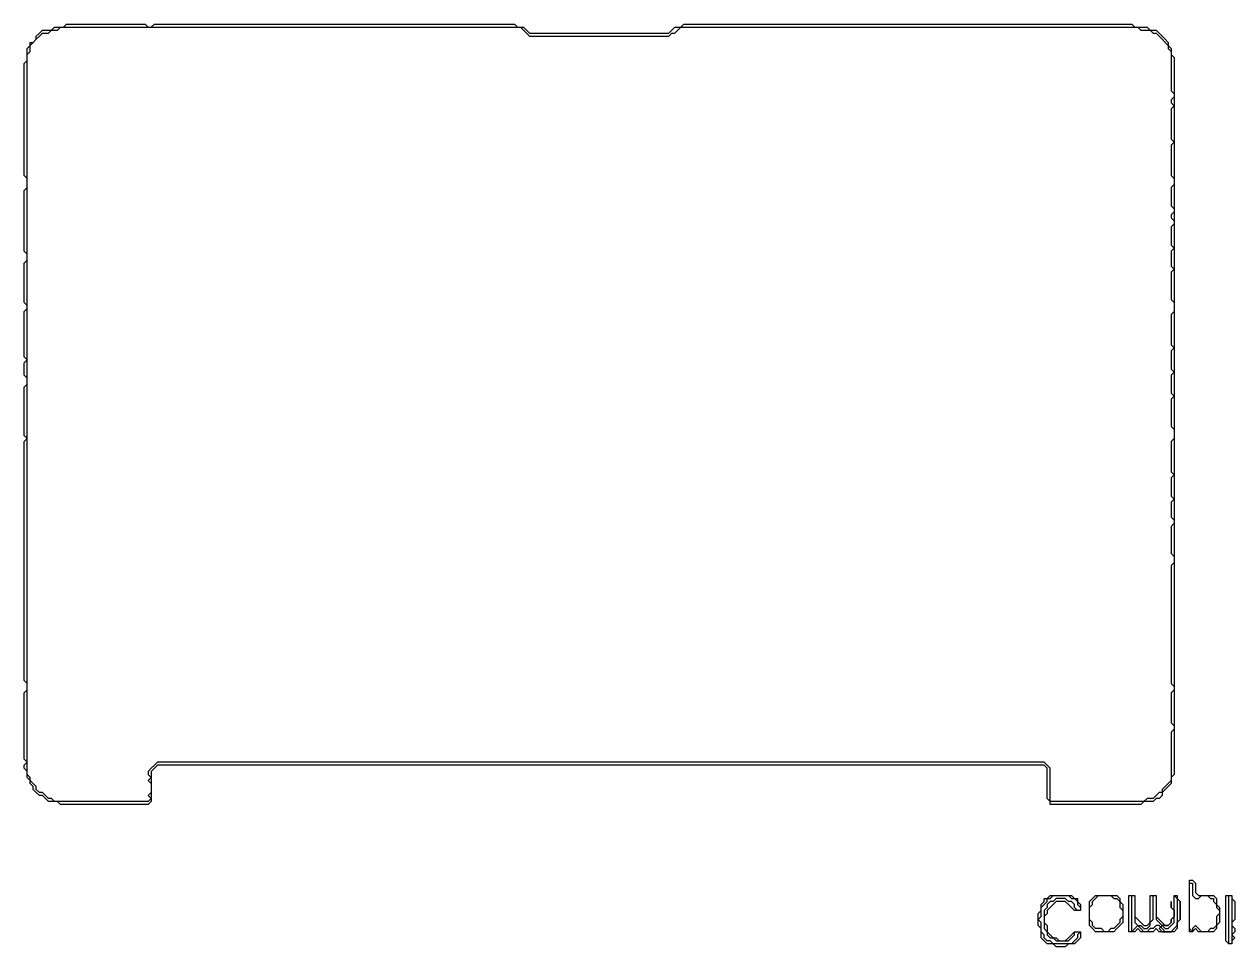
# Model space of a CAD drawing. Header units: metres. Extents: x 111 to 914, y 33 to 638.
# Drawn here: x 111 to 511, y 33 to 338 of the extents above; entities that cross this region are included whole.
import ezdxf

# ---------------------------------------------------------------- set-up
doc = ezdxf.new("R2010")
doc.units = ezdxf.units.M

msp = doc.modelspace()

# ---------------------------------------------------------------- linework, layer by layer
for points in [[(121, 81, 0), (120, 82, 0), (119, 82, 0), (118, 83, 0), (117, 84, 0), (116, 84, 0), (115, 85, 0), (115, 86, 0), (114, 87, 0), (113, 88, 0), (113, 89, 0), (112, 90, 0), (112, 91, 0), (112, 92, 0), (112, 93, 0), (112, 94, 0), (112, 95, 0), (112, 96, 0), (112, 97, 0), (112, 98, 0), (112, 99, 0), (112, 100, 0), (112, 101, 0), (112, 102, 0), (112, 103, 0), (112, 104, 0), (112, 105, 0), (112, 106, 0), (112, 107, 0), (112, 108, 0), (112, 109, 0), (112, 110, 0), (112, 111, 0), (112, 112, 0), (112, 113, 0), (112, 114, 0), (112, 115, 0), (112, 116, 0), (112, 117, 0), (112, 118, 0), (112, 119, 0), (112, 120, 0), (112, 121, 0), (112, 122, 0), (112, 123, 0), (112, 124, 0), (112, 125, 0), (112, 126, 0), (112, 127, 0), (112, 128, 0), (112, 129, 0), (112, 130, 0), (112, 131, 0), (112, 132, 0), (112, 133, 0), (112, 134, 0), (112, 135, 0), (112, 136, 0), (112, 137, 0), (112, 138, 0), (112, 139, 0), (112, 140, 0), (112, 141, 0), (112, 142, 0), (112, 143, 0), (112, 144, 0), (112, 145, 0), (112, 146, 0), (112, 147, 0), (112, 148, 0), (112, 149, 0), (112, 150, 0), (112, 151, 0), (112, 152, 0), (112, 153, 0), (112, 154, 0), (112, 155, 0), (112, 156, 0), (112, 157, 0), (112, 158, 0), (112, 159, 0), (112, 160, 0), (112, 161, 0), (112, 162, 0), (112, 163, 0), (112, 164, 0), (112, 165, 0), (112, 166, 0), (112, 167, 0), (112, 168, 0), (112, 169, 0), (112, 170, 0), (112, 171, 0), (112, 172, 0), (112, 173, 0), (112, 174, 0), (112, 175, 0), (112, 176, 0), (112, 177, 0), (112, 178, 0), (112, 179, 0), (112, 180, 0), (112, 181, 0), (112, 182, 0), (112, 183, 0), (112, 184, 0), (112, 185, 0), (112, 186, 0), (112, 187, 0), (112, 188, 0), (112, 189, 0), (112, 190, 0), (112, 191, 0), (112, 192, 0), (112, 193, 0), (112, 194, 0), (112, 195, 0), (112, 196, 0), (112, 197, 0), (112, 198, 0), (112, 199, 0), (112, 200, 0), (112, 201, 0), (112, 202, 0), (112, 203, 0), (112, 204, 0), (112, 205, 0), (112, 206, 0), (112, 207, 0), (112, 208, 0), (112, 209, 0), (112, 210, 0), (112, 211, 0), (112, 212, 0), (112, 213, 0), (112, 214, 0), (112, 215, 0), (112, 216, 0), (112, 217, 0), (112, 218, 0), (112, 219, 0), (112, 220, 0), (112, 221, 0), (112, 222, 0), (112, 223, 0), (112, 224, 0), (112, 225, 0), (112, 226, 0), (112, 227, 0), (112, 228, 0), (112, 229, 0), (112, 230, 0), (112, 231, 0), (112, 232, 0), (112, 233, 0), (112, 234, 0), (112, 235, 0), (112, 236, 0), (112, 237, 0), (112, 238, 0), (112, 239, 0), (112, 240, 0), (112, 241, 0), (112, 242, 0), (112, 243, 0), (112, 244, 0), (112, 245, 0), (112, 246, 0), (112, 247, 0), (112, 248, 0), (112, 249, 0), (112, 250, 0), (112, 251, 0), (112, 252, 0), (112, 253, 0), (112, 254, 0), (112, 255, 0), (112, 256, 0), (112, 257, 0), (112, 258, 0), (112, 259, 0), (112, 260, 0), (112, 261, 0), (112, 262, 0), (112, 263, 0), (112, 264, 0), (112, 265, 0), (112, 266, 0), (112, 267, 0), (112, 268, 0), (112, 269, 0), (112, 270, 0), (112, 271, 0), (112, 272, 0), (112, 273, 0), (112, 274, 0), (112, 275, 0), (112, 276, 0), (112, 277, 0), (112, 278, 0), (112, 279, 0), (112, 280, 0), (112, 281, 0), (112, 282, 0), (112, 283, 0), (112, 284, 0), (112, 285, 0), (112, 286, 0), (112, 287, 0), (112, 288, 0), (112, 289, 0), (112, 290, 0), (112, 291, 0), (112, 292, 0), (112, 293, 0), (112, 294, 0), (112, 295, 0), (112, 296, 0), (112, 297, 0), (112, 298, 0), (112, 299, 0), (112, 300, 0), (112, 301, 0), (112, 302, 0), (112, 303, 0), (112, 304, 0), (112, 305, 0), (112, 306, 0), (112, 307, 0), (112, 308, 0), (112, 309, 0), (112, 310, 0), (112, 311, 0), (112, 312, 0), (112, 313, 0), (112, 314, 0), (112, 315, 0), (112, 316, 0), (112, 317, 0), (112, 318, 0), (112, 319, 0), (112, 320, 0), (112, 321, 0), (112, 322, 0), (112, 323, 0), (112, 324, 0), (112, 325, 0), (112, 326, 0), (112, 327, 0), (112, 328, 0), (113, 329, 0), (113, 330, 0), (113, 331, 0), (114, 332, 0), (115, 333, 0), (116, 334, 0), (117, 335, 0), (118, 335, 0), (119, 335, 0), (120, 336, 0), (121, 336, 0), (122, 336, 0), (123, 337, 0), (124, 337, 0), (125, 337, 0), (126, 337, 0), (127, 337, 0), (128, 337, 0), (129, 337, 0), (130, 337, 0), (131, 337, 0), (132, 337, 0), (133, 337, 0), (134, 337, 0), (135, 337, 0), (136, 337, 0), (137, 337, 0), (138, 337, 0), (139, 337, 0), (140, 337, 0), (141, 337, 0), (142, 337, 0), (143, 337, 0), (144, 337, 0), (145, 337, 0), (146, 337, 0), (147, 337, 0), (148, 337, 0), (149, 337, 0), (150, 337, 0), (151, 337, 0), (152, 337, 0), (153, 337, 0), (154, 337, 0), (155, 337, 0), (156, 337, 0), (157, 337, 0), (158, 337, 0), (159, 337, 0), (160, 337, 0), (161, 337, 0), (162, 337, 0), (163, 337, 0), (164, 337, 0), (165, 337, 0), (166, 337, 0), (167, 337, 0), (168, 337, 0), (169, 337, 0), (170, 337, 0), (171, 337, 0), (172, 337, 0), (173, 337, 0), (174, 337, 0), (175, 337, 0), (176, 337, 0), (177, 337, 0), (178, 337, 0), (179, 337, 0), (180, 337, 0), (181, 337, 0), (182, 337, 0), (183, 337, 0), (184, 337, 0), (185, 337, 0), (186, 337, 0), (187, 337, 0), (188, 337, 0), (189, 337, 0), (190, 337, 0), (191, 337, 0), (192, 337, 0), (193, 337, 0), (194, 337, 0), (195, 337, 0), (196, 337, 0), (197, 337, 0), (198, 337, 0), (199, 337, 0), (200, 337, 0), (201, 337, 0), (202, 337, 0), (203, 337, 0), (204, 337, 0), (205, 337, 0), (206, 337, 0), (207, 337, 0), (208, 337, 0), (209, 337, 0), (210, 337, 0), (211, 337, 0), (212, 337, 0), (213, 337, 0), (214, 337, 0), (215, 337, 0), (216, 337, 0), (217, 337, 0), (218, 337, 0), (219, 337, 0), (220, 337, 0), (221, 337, 0), (222, 337, 0), (223, 337, 0), (224, 337, 0), (225, 337, 0), (226, 337, 0), (227, 337, 0), (228, 337, 0), (229, 337, 0), (230, 337, 0), (231, 337, 0), (232, 337, 0), (233, 337, 0), (234, 337, 0), (235, 337, 0), (236, 337, 0), (237, 337, 0), (238, 337, 0), (239, 337, 0), (240, 337, 0), (241, 337, 0), (242, 337, 0), (243, 337, 0), (244, 337, 0), (245, 337, 0), (246, 337, 0), (247, 337, 0), (248, 337, 0), (249, 337, 0), (250, 337, 0), (251, 337, 0), (252, 337, 0), (253, 337, 0), (254, 337, 0), (255, 337, 0), (256, 337, 0), (257, 337, 0), (258, 337, 0), (259, 337, 0), (260, 337, 0), (261, 337, 0), (262, 337, 0), (263, 337, 0), (264, 337, 0), (265, 337, 0), (266, 337, 0), (267, 337, 0), (268, 337, 0), (269, 337, 0), (270, 337, 0), (271, 337, 0), (272, 337, 0), (273, 337, 0), (274, 337, 0), (275, 337, 0), (276, 336, 0), (277, 335, 0), (278, 334, 0), (279, 334, 0), (280, 334, 0), (281, 334, 0), (282, 334, 0), (283, 334, 0), (284, 334, 0), (285, 334, 0), (286, 334, 0), (287, 334, 0), (288, 334, 0), (289, 334, 0), (290, 334, 0), (291, 334, 0), (292, 334, 0), (293, 334, 0), (294, 334, 0), (295, 334, 0), (296, 334, 0), (297, 334, 0), (298, 334, 0), (299, 334, 0), (300, 334, 0), (301, 334, 0), (302, 334, 0), (303, 334, 0), (304, 334, 0), (305, 334, 0), (306, 334, 0), (307, 334, 0), (308, 334, 0), (309, 334, 0), (310, 334, 0), (311, 334, 0), (312, 334, 0), (313, 334, 0), (314, 334, 0), (315, 334, 0), (316, 334, 0), (317, 334, 0), (318, 334, 0), (319, 334, 0), (320, 334, 0), (321, 334, 0), (322, 334, 0), (323, 334, 0), (324, 334, 0), (325, 335, 0), (326, 335, 0), (327, 336, 0), (328, 337, 0), (329, 337, 0), (330, 337, 0), (331, 337, 0), (332, 337, 0), (333, 337, 0), (334, 337, 0), (335, 337, 0), (336, 337, 0), (337, 337, 0), (338, 337, 0), (339, 337, 0), (340, 337, 0), (341, 337, 0), (342, 337, 0), (343, 337, 0), (344, 337, 0), (345, 337, 0), (346, 337, 0), (347, 337, 0), (348, 337, 0), (349, 337, 0), (350, 337, 0), (351, 337, 0), (352, 337, 0), (353, 337, 0), (354, 337, 0), (355, 337, 0), (356, 337, 0), (357, 337, 0), (358, 337, 0), (359, 337, 0), (360, 337, 0), (361, 337, 0), (362, 337, 0), (363, 337, 0), (364, 337, 0), (365, 337, 0), (366, 337, 0), (367, 337, 0), (368, 337, 0), (369, 337, 0), (370, 337, 0), (371, 337, 0), (372, 337, 0), (373, 337, 0), (374, 337, 0), (375, 337, 0), (376, 337, 0), (377, 337, 0), (378, 337, 0), (379, 337, 0), (380, 337, 0), (381, 337, 0), (382, 337, 0), (383, 337, 0), (384, 337, 0), (385, 337, 0), (386, 337, 0), (387, 337, 0), (388, 337, 0), (389, 337, 0), (390, 337, 0), (391, 337, 0), (392, 337, 0), (393, 337, 0), (394, 337, 0), (395, 337, 0), (396, 337, 0), (397, 337, 0), (398, 337, 0), (399, 337, 0), (400, 337, 0), (401, 337, 0), (402, 337, 0), (403, 337, 0), (404, 337, 0), (405, 337, 0), (406, 337, 0), (407, 337, 0), (408, 337, 0), (409, 337, 0), (410, 337, 0), (411, 337, 0), (412, 337, 0), (413, 337, 0), (414, 337, 0), (415, 337, 0), (416, 337, 0), (417, 337, 0), (418, 337, 0), (419, 337, 0), (420, 337, 0), (421, 337, 0), (422, 337, 0), (423, 337, 0), (424, 337, 0), (425, 337, 0), (426, 337, 0), (427, 337, 0), (428, 337, 0), (429, 337, 0), (430, 337, 0), (431, 337, 0), (432, 337, 0), (433, 337, 0), (434, 337, 0), (435, 337, 0), (436, 337, 0), (437, 337, 0), (438, 337, 0), (439, 337, 0), (440, 337, 0), (441, 337, 0), (442, 337, 0), (443, 337, 0), (444, 337, 0), (445, 337, 0), (446, 337, 0), (447, 337, 0), (448, 337, 0), (449, 337, 0), (450, 337, 0), (451, 337, 0), (452, 337, 0), (453, 337, 0), (454, 337, 0), (455, 337, 0), (456, 337, 0), (457, 337, 0), (458, 337, 0), (459, 337, 0), (460, 337, 0), (461, 337, 0), (462, 337, 0), (463, 337, 0), (464, 337, 0), (465, 337, 0), (466, 337, 0), (467, 337, 0), (468, 337, 0), (469, 337, 0), (470, 337, 0), (471, 337, 0), (472, 337, 0), (473, 337, 0), (474, 337, 0), (475, 337, 0), (476, 337, 0), (477, 337, 0), (478, 337, 0), (479, 337, 0), (480, 336, 0), (481, 336, 0), (482, 336, 0), (483, 336, 0), (484, 335, 0), (485, 335, 0), (486, 334, 0), (487, 333, 0), (488, 332, 0), (489, 331, 0), (489, 330, 0), (490, 329, 0), (490, 328, 0), (490, 327, 0), (490, 326, 0), (490, 325, 0), (490, 324, 0), (490, 323, 0), (490, 322, 0), (490, 321, 0), (490, 320, 0), (490, 319, 0), (490, 318, 0), (490, 317, 0), (490, 316, 0), (491, 315, 0), (491, 314, 0), (490, 313, 0), (490, 312, 0), (491, 311, 0), (490, 310, 0), (490, 309, 0), (490, 308, 0), (490, 307, 0), (490, 306, 0), (490, 305, 0), (490, 304, 0), (490, 303, 0), (490, 302, 0), (490, 301, 0), (490, 300, 0), (491, 299, 0), (490, 298, 0), (490, 297, 0), (490, 296, 0), (490, 295, 0), (490, 294, 0), (490, 293, 0), (490, 292, 0), (490, 291, 0), (490, 290, 0), (490, 289, 0), (490, 288, 0), (491, 287, 0), (491, 286, 0), (491, 285, 0), (490, 284, 0), (490, 283, 0), (490, 282, 0), (490, 281, 0), (490, 280, 0), (490, 279, 0), (490, 278, 0), (491, 277, 0), (491, 276, 0), (490, 275, 0), (490, 274, 0), (491, 273, 0), (491, 272, 0), (490, 271, 0), (490, 270, 0), (490, 269, 0), (490, 268, 0), (490, 267, 0), (490, 266, 0), (490, 265, 0), (491, 264, 0), (490, 263, 0), (490, 262, 0), (490, 261, 0), (490, 260, 0), (490, 259, 0), (490, 258, 0), (491, 257, 0), (490, 256, 0), (490, 255, 0), (490, 254, 0), (490, 253, 0), (490, 252, 0), (490, 251, 0), (490, 250, 0), (490, 249, 0), (490, 248, 0), (490, 247, 0), (491, 246, 0), (491, 245, 0), (491, 244, 0), (491, 243, 0), (490, 242, 0), (490, 241, 0), (490, 240, 0), (490, 239, 0), (490, 238, 0), (490, 237, 0), (490, 236, 0), (490, 235, 0), (490, 234, 0), (490, 233, 0), (490, 232, 0), (491, 231, 0), (490, 230, 0), (490, 229, 0), (490, 228, 0), (490, 227, 0), (490, 226, 0), (490, 225, 0), (490, 224, 0), (491, 223, 0), (490, 222, 0), (490, 221, 0), (490, 220, 0), (490, 219, 0), (490, 218, 0), (490, 217, 0), (490, 216, 0), (491, 215, 0), (490, 214, 0), (490, 213, 0), (490, 212, 0), (490, 211, 0), (490, 210, 0), (490, 209, 0), (490, 208, 0), (490, 207, 0), (490, 206, 0), (490, 205, 0), (491, 204, 0), (491, 203, 0), (491, 202, 0), (491, 201, 0), (490, 200, 0), (490, 199, 0), (490, 198, 0), (490, 197, 0), (490, 196, 0), (490, 195, 0), (490, 194, 0), (490, 193, 0), (490, 192, 0), (490, 191, 0), (490, 190, 0), (491, 189, 0), (490, 188, 0), (490, 187, 0), (490, 186, 0), (490, 185, 0), (490, 184, 0), (490, 183, 0), (490, 182, 0), (491, 181, 0), (490, 180, 0), (490, 179, 0), (490, 178, 0), (490, 177, 0), (490, 176, 0), (490, 175, 0), (491, 174, 0), (491, 173, 0), (490, 172, 0), (490, 171, 0), (490, 170, 0), (490, 169, 0), (490, 168, 0), (490, 167, 0), (490, 166, 0), (490, 165, 0), (490, 164, 0), (490, 163, 0), (491, 162, 0), (491, 161, 0), (491, 160, 0), (490, 159, 0), (490, 158, 0), (490, 157, 0), (490, 156, 0), (490, 155, 0), (490, 154, 0), (490, 153, 0), (490, 152, 0), (490, 151, 0), (490, 150, 0), (490, 149, 0), (490, 148, 0), (490, 147, 0), (490, 146, 0), (490, 145, 0), (490, 144, 0), (490, 143, 0), (490, 142, 0), (490, 141, 0), (490, 140, 0), (490, 139, 0), (490, 138, 0), (490, 137, 0), (490, 136, 0), (490, 135, 0), (490, 134, 0), (490, 133, 0), (490, 132, 0), (490, 131, 0), (490, 130, 0), (490, 129, 0), (490, 128, 0), (490, 127, 0), (490, 126, 0), (490, 125, 0), (490, 124, 0), (490, 123, 0), (490, 122, 0), (490, 121, 0), (490, 120, 0), (491, 119, 0), (491, 118, 0), (490, 117, 0), (490, 116, 0), (490, 115, 0), (490, 114, 0), (490, 113, 0), (490, 112, 0), (490, 111, 0), (490, 110, 0), (490, 109, 0), (490, 108, 0), (490, 107, 0), (491, 106, 0), (491, 105, 0), (490, 104, 0), (490, 103, 0), (490, 102, 0), (490, 101, 0), (490, 100, 0), (490, 99, 0), (490, 98, 0), (490, 97, 0), (490, 96, 0), (490, 95, 0), (490, 94, 0), (490, 93, 0), (490, 92, 0), (490, 91, 0), (490, 90, 0), (490, 89, 0), (490, 88, 0), (489, 87, 0), (488, 86, 0), (487, 85, 0), (487, 84, 0), (486, 84, 0), (485, 83, 0), (484, 82, 0), (483, 82, 0), (482, 82, 0), (481, 81, 0), (480, 81, 0), (479, 81, 0), (478, 81, 0), (477, 81, 0), (476, 81, 0), (475, 81, 0), (474, 81, 0), (473, 81, 0), (472, 81, 0), (471, 81, 0), (470, 81, 0), (469, 81, 0), (468, 81, 0), (467, 81, 0), (466, 81, 0), (465, 81, 0), (464, 81, 0), (463, 81, 0), (462, 81, 0), (461, 81, 0), (460, 81, 0), (459, 81, 0), (458, 81, 0), (457, 81, 0), (456, 81, 0), (455, 81, 0), (454, 81, 0), (453, 81, 0), (452, 81, 0), (451, 81, 0), (450, 81, 0), (450, 82, 0), (450, 83, 0), (450, 84, 0), (450, 85, 0), (450, 86, 0), (450, 87, 0), (450, 88, 0), (450, 89, 0), (450, 90, 0), (450, 91, 0), (450, 92, 0), (449, 93, 0), (448, 94, 0), (447, 94, 0), (446, 94, 0), (445, 94, 0), (444, 94, 0), (443, 94, 0), (442, 94, 0), (441, 94, 0), (440, 94, 0), (439, 94, 0), (438, 94, 0), (437, 94, 0), (436, 94, 0), (435, 94, 0), (434, 94, 0), (433, 94, 0), (432, 94, 0), (431, 94, 0), (430, 94, 0), (429, 94, 0), (428, 94, 0), (427, 94, 0), (426, 94, 0), (425, 94, 0), (424, 94, 0), (423, 94, 0), (422, 94, 0), (421, 94, 0), (420, 94, 0), (419, 94, 0), (418, 94, 0), (417, 94, 0), (416, 94, 0), (415, 94, 0), (414, 94, 0), (413, 94, 0), (412, 94, 0), (411, 94, 0), (410, 94, 0), (409, 94, 0), (408, 94, 0), (407, 94, 0), (406, 94, 0), (405, 94, 0), (404, 94, 0), (403, 94, 0), (402, 94, 0), (401, 94, 0), (400, 94, 0), (399, 94, 0), (398, 94, 0), (397, 94, 0), (396, 94, 0), (395, 94, 0), (394, 94, 0), (393, 94, 0), (392, 94, 0), (391, 94, 0), (390, 94, 0), (389, 94, 0), (388, 94, 0), (387, 94, 0), (386, 94, 0), (385, 94, 0), (384, 94, 0), (383, 94, 0), (382, 94, 0), (381, 94, 0), (380, 94, 0), (379, 94, 0), (378, 94, 0), (377, 94, 0), (376, 94, 0), (375, 94, 0), (374, 94, 0), (373, 94, 0), (372, 94, 0), (371, 94, 0), (370, 94, 0), (369, 94, 0), (368, 94, 0), (367, 94, 0), (366, 94, 0), (365, 94, 0), (364, 94, 0), (363, 94, 0), (362, 94, 0), (361, 94, 0), (360, 94, 0), (359, 94, 0), (358, 94, 0), (357, 94, 0), (356, 94, 0), (355, 94, 0), (354, 94, 0), (353, 94, 0), (352, 94, 0), (351, 94, 0), (350, 94, 0), (349, 94, 0), (348, 94, 0), (347, 94, 0), (346, 94, 0), (345, 94, 0), (344, 94, 0), (343, 94, 0), (342, 94, 0), (341, 94, 0), (340, 94, 0), (339, 94, 0), (338, 94, 0), (337, 94, 0), (336, 94, 0), (335, 94, 0), (334, 94, 0), (333, 94, 0), (332, 94, 0), (331, 94, 0), (330, 94, 0), (329, 94, 0), (328, 94, 0), (327, 94, 0), (326, 94, 0), (325, 94, 0), (324, 94, 0), (323, 94, 0), (322, 94, 0), (321, 94, 0), (320, 94, 0), (319, 94, 0), (318, 94, 0), (317, 94, 0), (316, 94, 0), (315, 94, 0), (314, 94, 0), (313, 94, 0), (312, 94, 0), (311, 94, 0), (310, 94, 0), (309, 94, 0), (308, 94, 0), (307, 94, 0), (306, 94, 0), (305, 94, 0), (304, 94, 0), (303, 94, 0), (302, 94, 0), (301, 94, 0), (300, 94, 0), (299, 94, 0), (298, 94, 0), (297, 94, 0), (296, 94, 0), (295, 94, 0), (294, 94, 0), (293, 94, 0), (292, 94, 0), (291, 94, 0), (290, 94, 0), (289, 94, 0), (288, 94, 0), (287, 94, 0), (286, 94, 0), (285, 94, 0), (284, 94, 0), (283, 94, 0), (282, 94, 0), (281, 94, 0), (280, 94, 0), (279, 94, 0), (278, 94, 0), (277, 94, 0), (276, 94, 0), (275, 94, 0), (274, 94, 0), (273, 94, 0), (272, 94, 0), (271, 94, 0), (270, 94, 0), (269, 94, 0), (268, 94, 0), (267, 94, 0), (266, 94, 0), (265, 94, 0), (264, 94, 0), (263, 94, 0), (262, 94, 0), (261, 94, 0), (260, 94, 0), (259, 94, 0), (258, 94, 0), (257, 94, 0), (256, 94, 0), (255, 94, 0), (254, 94, 0), (253, 94, 0), (252, 94, 0), (251, 94, 0), (250, 94, 0), (249, 94, 0), (248, 94, 0), (247, 94, 0), (246, 94, 0), (245, 94, 0), (244, 94, 0), (243, 94, 0), (242, 94, 0), (241, 94, 0), (240, 94, 0), (239, 94, 0), (238, 94, 0), (237, 94, 0), (236, 94, 0), (235, 94, 0), (234, 94, 0), (233, 94, 0), (232, 94, 0), (231, 94, 0), (230, 94, 0), (229, 94, 0), (228, 94, 0), (227, 94, 0), (226, 94, 0), (225, 94, 0), (224, 94, 0), (223, 94, 0), (222, 94, 0), (221, 94, 0), (220, 94, 0), (219, 94, 0), (218, 94, 0), (217, 94, 0), (216, 94, 0), (215, 94, 0), (214, 94, 0), (213, 94, 0), (212, 94, 0), (211, 94, 0), (210, 94, 0), (209, 94, 0), (208, 94, 0), (207, 94, 0), (206, 94, 0), (205, 94, 0), (204, 94, 0), (203, 94, 0), (202, 94, 0), (201, 94, 0), (200, 94, 0), (199, 94, 0), (198, 94, 0), (197, 94, 0), (196, 94, 0), (195, 94, 0), (194, 94, 0), (193, 94, 0), (192, 94, 0), (191, 94, 0), (190, 94, 0), (189, 94, 0), (188, 94, 0), (187, 94, 0), (186, 94, 0), (185, 94, 0), (184, 94, 0), (183, 94, 0), (182, 94, 0), (181, 94, 0), (180, 94, 0), (179, 94, 0), (178, 94, 0), (177, 94, 0), (176, 94, 0), (175, 94, 0), (174, 94, 0), (173, 94, 0), (172, 94, 0), (171, 94, 0), (170, 94, 0), (169, 94, 0), (168, 94, 0), (167, 94, 0), (166, 94, 0), (165, 94, 0), (164, 94, 0), (163, 94, 0), (162, 94, 0), (161, 94, 0), (160, 94, 0), (159, 94, 0), (158, 94, 0), (157, 94, 0), (156, 94, 0), (155, 94, 0), (154, 93, 0), (153, 92, 0), (152, 91, 0), (152, 90, 0), (153, 89, 0), (152, 88, 0), (153, 87, 0), (153, 86, 0), (153, 85, 0), (153, 84, 0), (152, 83, 0), (153, 82, 0), (152, 81, 0), (151, 81, 0), (150, 81, 0), (149, 81, 0), (148, 81, 0), (147, 81, 0), (146, 81, 0), (145, 81, 0), (144, 81, 0), (143, 81, 0), (142, 81, 0), (141, 81, 0), (140, 81, 0), (139, 81, 0), (138, 81, 0), (137, 81, 0), (136, 81, 0), (135, 81, 0), (134, 81, 0), (133, 81, 0), (132, 81, 0), (131, 81, 0), (130, 81, 0), (129, 81, 0), (128, 81, 0), (127, 81, 0), (126, 81, 0), (125, 81, 0), (124, 81, 0), (123, 81, 0), (122, 81, 0)], [(497, 38, 0), (496, 39, 0), (496, 40, 0), (496, 41, 0), (496, 42, 0), (496, 43, 0), (496, 44, 0), (496, 45, 0), (496, 46, 0), (496, 47, 0), (496, 48, 0), (496, 49, 0), (496, 50, 0), (496, 51, 0), (496, 52, 0), (496, 53, 0), (496, 54, 0), (497, 54, 0), (497, 53, 0), (497, 52, 0), (497, 51, 0), (497, 50, 0), (498, 49, 0), (499, 49, 0), (500, 50, 0), (501, 50, 0), (502, 50, 0), (503, 49, 0), (504, 49, 0), (504, 48, 0), (505, 47, 0), (505, 46, 0), (506, 45, 0), (506, 44, 0), (505, 43, 0), (505, 42, 0), (505, 41, 0), (505, 40, 0), (504, 39, 0), (503, 39, 0), (502, 38, 0), (501, 38, 0), (500, 38, 0), (499, 39, 0), (498, 40, 0), (497, 39, 0)], [(451, 34, 0), (450, 35, 0), (449, 35, 0), (448, 36, 0), (448, 37, 0), (447, 38, 0), (447, 39, 0), (447, 40, 0), (447, 41, 0), (446, 42, 0), (447, 43, 0), (447, 44, 0), (447, 45, 0), (447, 46, 0), (448, 47, 0), (449, 48, 0), (449, 49, 0), (450, 49, 0), (451, 50, 0), (452, 50, 0), (453, 50, 0), (454, 50, 0), (455, 50, 0), (456, 50, 0), (457, 49, 0), (458, 49, 0), (459, 48, 0), (459, 47, 0), (460, 46, 0), (460, 45, 0), (459, 45, 0), (458, 46, 0), (458, 47, 0), (457, 48, 0), (456, 48, 0), (455, 49, 0), (454, 49, 0), (453, 49, 0), (452, 49, 0), (451, 48, 0), (450, 48, 0), (449, 47, 0), (449, 46, 0), (448, 45, 0), (448, 44, 0), (448, 43, 0), (448, 42, 0), (448, 41, 0), (448, 40, 0), (448, 39, 0), (449, 38, 0), (449, 37, 0), (450, 36, 0), (451, 36, 0), (452, 35, 0), (453, 35, 0), (454, 35, 0), (455, 35, 0), (456, 35, 0), (457, 36, 0), (458, 37, 0), (458, 38, 0), (459, 38, 0), (460, 38, 0), (459, 37, 0), (459, 36, 0), (458, 35, 0), (457, 34, 0), (456, 34, 0), (455, 34, 0), (454, 34, 0), (453, 34, 0), (452, 34, 0)], [(468, 38, 0), (467, 39, 0), (466, 39, 0), (465, 39, 0), (464, 40, 0), (464, 41, 0), (463, 42, 0), (463, 43, 0), (463, 44, 0), (463, 45, 0), (463, 46, 0), (464, 47, 0), (464, 48, 0), (465, 49, 0), (466, 50, 0), (467, 50, 0), (468, 50, 0), (469, 50, 0), (470, 50, 0), (471, 49, 0), (472, 49, 0), (473, 48, 0), (473, 47, 0), (473, 46, 0), (474, 45, 0), (474, 44, 0), (474, 43, 0), (473, 42, 0), (473, 41, 0), (472, 40, 0), (471, 39, 0), (470, 39, 0), (469, 38, 0)], [(477, 38, 0), (477, 39, 0), (477, 40, 0), (477, 41, 0), (477, 42, 0), (477, 43, 0), (477, 44, 0), (477, 45, 0), (477, 46, 0), (477, 47, 0), (477, 48, 0), (477, 49, 0), (477, 50, 0), (478, 50, 0), (478, 49, 0), (478, 48, 0), (478, 47, 0), (478, 46, 0), (478, 45, 0), (478, 44, 0), (478, 43, 0), (478, 42, 0), (478, 41, 0), (479, 40, 0), (480, 40, 0), (481, 39, 0), (482, 39, 0), (483, 40, 0), (483, 41, 0), (484, 42, 0), (484, 43, 0), (484, 44, 0), (484, 45, 0), (484, 46, 0), (484, 47, 0), (484, 48, 0), (484, 49, 0), (484, 50, 0), (485, 50, 0), (485, 49, 0), (485, 48, 0), (485, 47, 0), (485, 46, 0), (485, 45, 0), (485, 44, 0), (485, 43, 0), (485, 42, 0), (486, 41, 0), (487, 40, 0), (488, 39, 0), (489, 39, 0), (490, 40, 0), (491, 41, 0), (491, 42, 0), (491, 43, 0), (491, 44, 0), (491, 45, 0), (491, 46, 0), (491, 47, 0), (491, 48, 0), (491, 49, 0), (491, 50, 0), (492, 50, 0), (492, 49, 0), (492, 48, 0), (492, 47, 0), (492, 46, 0), (492, 45, 0), (492, 44, 0), (492, 43, 0), (492, 42, 0), (492, 41, 0), (492, 40, 0), (491, 39, 0), (490, 38, 0), (489, 38, 0), (488, 38, 0), (487, 39, 0), (486, 40, 0), (485, 40, 0), (484, 39, 0), (483, 39, 0), (482, 38, 0), (481, 38, 0), (480, 39, 0), (479, 40, 0), (478, 39, 0)], [(509, 34, 0), (509, 35, 0), (509, 36, 0), (509, 37, 0), (509, 38, 0), (509, 39, 0), (509, 40, 0), (509, 41, 0), (509, 42, 0), (509, 43, 0), (509, 44, 0), (509, 45, 0), (509, 46, 0), (509, 47, 0), (509, 48, 0), (509, 49, 0), (509, 50, 0), (510, 50, 0), (510, 49, 0), (510, 48, 0), (510, 47, 0), (510, 46, 0), (510, 45, 0), (510, 44, 0), (510, 43, 0), (510, 42, 0), (510, 41, 0), (510, 40, 0), (510, 39, 0), (510, 38, 0), (510, 37, 0), (510, 36, 0), (510, 35, 0), (510, 34, 0)]]:
    msp.add_polyline3d(points, close=True)
at = {"layer": '1'}
for points in [[(123, 80, 0), (122, 81, 0), (121, 81, 0), (120, 81, 0), (119, 81, 0), (118, 82, 0), (117, 83, 0), (116, 83, 0), (115, 84, 0), (114, 85, 0), (114, 86, 0), (113, 87, 0), (113, 88, 0), (112, 89, 0), (112, 90, 0), (112, 91, 0), (111, 92, 0), (111, 93, 0), (112, 94, 0), (111, 95, 0), (111, 96, 0), (111, 97, 0), (111, 98, 0), (111, 99, 0), (111, 100, 0), (111, 101, 0), (111, 102, 0), (111, 103, 0), (111, 104, 0), (111, 105, 0), (111, 106, 0), (111, 107, 0), (111, 108, 0), (111, 109, 0), (111, 110, 0), (111, 111, 0), (111, 112, 0), (111, 113, 0), (111, 114, 0), (111, 115, 0), (111, 116, 0), (111, 117, 0), (112, 118, 0), (112, 119, 0), (112, 120, 0), (111, 121, 0), (111, 122, 0), (111, 123, 0), (111, 124, 0), (111, 125, 0), (111, 126, 0), (111, 127, 0), (111, 128, 0), (111, 129, 0), (111, 130, 0), (111, 131, 0), (111, 132, 0), (111, 133, 0), (111, 134, 0), (111, 135, 0), (111, 136, 0), (111, 137, 0), (111, 138, 0), (111, 139, 0), (111, 140, 0), (111, 141, 0), (111, 142, 0), (111, 143, 0), (111, 144, 0), (111, 145, 0), (111, 146, 0), (111, 147, 0), (111, 148, 0), (111, 149, 0), (111, 150, 0), (111, 151, 0), (111, 152, 0), (111, 153, 0), (111, 154, 0), (111, 155, 0), (111, 156, 0), (111, 157, 0), (111, 158, 0), (111, 159, 0), (111, 160, 0), (111, 161, 0), (111, 162, 0), (111, 163, 0), (111, 164, 0), (111, 165, 0), (111, 166, 0), (111, 167, 0), (111, 168, 0), (111, 169, 0), (111, 170, 0), (111, 171, 0), (111, 172, 0), (111, 173, 0), (111, 174, 0), (111, 175, 0), (111, 176, 0), (111, 177, 0), (111, 178, 0), (111, 179, 0), (111, 180, 0), (111, 181, 0), (111, 182, 0), (111, 183, 0), (111, 184, 0), (111, 185, 0), (111, 186, 0), (111, 187, 0), (111, 188, 0), (111, 189, 0), (111, 190, 0), (111, 191, 0), (111, 192, 0), (111, 193, 0), (111, 194, 0), (111, 195, 0), (111, 196, 0), (111, 197, 0), (111, 198, 0), (111, 199, 0), (111, 200, 0), (112, 201, 0), (111, 202, 0), (111, 203, 0), (111, 204, 0), (111, 205, 0), (111, 206, 0), (111, 207, 0), (111, 208, 0), (111, 209, 0), (111, 210, 0), (111, 211, 0), (111, 212, 0), (111, 213, 0), (111, 214, 0), (111, 215, 0), (111, 216, 0), (111, 217, 0), (111, 218, 0), (112, 219, 0), (112, 220, 0), (112, 221, 0), (111, 222, 0), (111, 223, 0), (111, 224, 0), (111, 225, 0), (111, 226, 0), (112, 227, 0), (111, 228, 0), (111, 229, 0), (111, 230, 0), (111, 231, 0), (111, 232, 0), (111, 233, 0), (111, 234, 0), (111, 235, 0), (111, 236, 0), (111, 237, 0), (111, 238, 0), (111, 239, 0), (111, 240, 0), (111, 241, 0), (111, 242, 0), (111, 243, 0), (112, 244, 0), (112, 245, 0), (111, 246, 0), (111, 247, 0), (111, 248, 0), (111, 249, 0), (111, 250, 0), (111, 251, 0), (111, 252, 0), (111, 253, 0), (111, 254, 0), (111, 255, 0), (111, 256, 0), (111, 257, 0), (111, 258, 0), (111, 259, 0), (112, 260, 0), (112, 261, 0), (112, 262, 0), (111, 263, 0), (111, 264, 0), (111, 265, 0), (111, 266, 0), (111, 267, 0), (111, 268, 0), (111, 269, 0), (111, 270, 0), (111, 271, 0), (111, 272, 0), (111, 273, 0), (111, 274, 0), (111, 275, 0), (111, 276, 0), (111, 277, 0), (111, 278, 0), (111, 279, 0), (111, 280, 0), (111, 281, 0), (111, 282, 0), (111, 283, 0), (112, 284, 0), (112, 285, 0), (112, 286, 0), (112, 287, 0), (111, 288, 0), (111, 289, 0), (111, 290, 0), (111, 291, 0), (111, 292, 0), (111, 293, 0), (111, 294, 0), (111, 295, 0), (111, 296, 0), (111, 297, 0), (111, 298, 0), (111, 299, 0), (111, 300, 0), (111, 301, 0), (111, 302, 0), (111, 303, 0), (111, 304, 0), (111, 305, 0), (111, 306, 0), (111, 307, 0), (111, 308, 0), (111, 309, 0), (111, 310, 0), (111, 311, 0), (111, 312, 0), (111, 313, 0), (111, 314, 0), (111, 315, 0), (111, 316, 0), (111, 317, 0), (111, 318, 0), (111, 319, 0), (111, 320, 0), (111, 321, 0), (111, 322, 0), (111, 323, 0), (111, 324, 0), (111, 325, 0), (112, 326, 0), (112, 327, 0), (112, 328, 0), (112, 329, 0), (112, 330, 0), (113, 331, 0), (113, 332, 0), (114, 332, 0), (115, 333, 0), (115, 334, 0), (116, 335, 0), (117, 336, 0), (118, 336, 0), (119, 336, 0), (120, 336, 0), (121, 337, 0), (122, 337, 0), (123, 337, 0), (124, 337, 0), (125, 338, 0), (126, 338, 0), (127, 338, 0), (128, 338, 0), (129, 338, 0), (130, 338, 0), (131, 338, 0), (132, 338, 0), (133, 338, 0), (134, 338, 0), (135, 338, 0), (136, 338, 0), (137, 338, 0), (138, 338, 0), (139, 338, 0), (140, 338, 0), (141, 338, 0), (142, 338, 0), (143, 338, 0), (144, 338, 0), (145, 338, 0), (146, 338, 0), (147, 338, 0), (148, 338, 0), (149, 338, 0), (150, 338, 0), (151, 338, 0), (152, 337, 0), (153, 337, 0), (154, 338, 0), (155, 338, 0), (156, 338, 0), (157, 338, 0), (158, 338, 0), (159, 338, 0), (160, 338, 0), (161, 338, 0), (162, 338, 0), (163, 338, 0), (164, 338, 0), (165, 338, 0), (166, 338, 0), (167, 338, 0), (168, 338, 0), (169, 338, 0), (170, 338, 0), (171, 338, 0), (172, 338, 0), (173, 338, 0), (174, 338, 0), (175, 338, 0), (176, 338, 0), (177, 338, 0), (178, 338, 0), (179, 338, 0), (180, 338, 0), (181, 338, 0), (182, 338, 0), (183, 338, 0), (184, 338, 0), (185, 338, 0), (186, 338, 0), (187, 338, 0), (188, 338, 0), (189, 338, 0), (190, 338, 0), (191, 338, 0), (192, 338, 0), (193, 338, 0), (194, 338, 0), (195, 338, 0), (196, 338, 0), (197, 338, 0), (198, 338, 0), (199, 338, 0), (200, 338, 0), (201, 338, 0), (202, 338, 0), (203, 338, 0), (204, 338, 0), (205, 338, 0), (206, 338, 0), (207, 338, 0), (208, 338, 0), (209, 338, 0), (210, 338, 0), (211, 338, 0), (212, 338, 0), (213, 338, 0), (214, 338, 0), (215, 338, 0), (216, 338, 0), (217, 338, 0), (218, 338, 0), (219, 338, 0), (220, 338, 0), (221, 338, 0), (222, 338, 0), (223, 338, 0), (224, 338, 0), (225, 338, 0), (226, 338, 0), (227, 338, 0), (228, 338, 0), (229, 338, 0), (230, 338, 0), (231, 338, 0), (232, 338, 0), (233, 338, 0), (234, 338, 0), (235, 338, 0), (236, 338, 0), (237, 338, 0), (238, 338, 0), (239, 338, 0), (240, 338, 0), (241, 338, 0), (242, 338, 0), (243, 338, 0), (244, 338, 0), (245, 338, 0), (246, 338, 0), (247, 338, 0), (248, 338, 0), (249, 338, 0), (250, 338, 0), (251, 338, 0), (252, 338, 0), (253, 338, 0), (254, 338, 0), (255, 338, 0), (256, 338, 0), (257, 338, 0), (258, 338, 0), (259, 338, 0), (260, 338, 0), (261, 338, 0), (262, 338, 0), (263, 338, 0), (264, 338, 0), (265, 338, 0), (266, 338, 0), (267, 338, 0), (268, 338, 0), (269, 338, 0), (270, 338, 0), (271, 338, 0), (272, 338, 0), (273, 338, 0), (274, 337, 0), (275, 337, 0), (276, 337, 0), (277, 336, 0), (278, 335, 0), (279, 335, 0), (280, 335, 0), (281, 335, 0), (282, 335, 0), (283, 335, 0), (284, 335, 0), (285, 335, 0), (286, 335, 0), (287, 335, 0), (288, 335, 0), (289, 335, 0), (290, 335, 0), (291, 335, 0), (292, 335, 0), (293, 335, 0), (294, 335, 0), (295, 335, 0), (296, 335, 0), (297, 335, 0), (298, 335, 0), (299, 335, 0), (300, 335, 0), (301, 335, 0), (302, 335, 0), (303, 335, 0), (304, 335, 0), (305, 335, 0), (306, 335, 0), (307, 335, 0), (308, 335, 0), (309, 335, 0), (310, 335, 0), (311, 335, 0), (312, 335, 0), (313, 335, 0), (314, 335, 0), (315, 335, 0), (316, 335, 0), (317, 335, 0), (318, 335, 0), (319, 335, 0), (320, 335, 0), (321, 335, 0), (322, 335, 0), (323, 335, 0), (324, 335, 0), (325, 336, 0), (326, 337, 0), (327, 337, 0), (328, 337, 0), (329, 338, 0), (330, 338, 0), (331, 338, 0), (332, 338, 0), (333, 338, 0), (334, 338, 0), (335, 338, 0), (336, 338, 0), (337, 338, 0), (338, 338, 0), (339, 338, 0), (340, 338, 0), (341, 338, 0), (342, 338, 0), (343, 338, 0), (344, 338, 0), (345, 338, 0), (346, 338, 0), (347, 338, 0), (348, 338, 0), (349, 338, 0), (350, 338, 0), (351, 338, 0), (352, 338, 0), (353, 338, 0), (354, 338, 0), (355, 338, 0), (356, 338, 0), (357, 338, 0), (358, 338, 0), (359, 338, 0), (360, 338, 0), (361, 338, 0), (362, 338, 0), (363, 338, 0), (364, 338, 0), (365, 338, 0), (366, 338, 0), (367, 338, 0), (368, 338, 0), (369, 338, 0), (370, 338, 0), (371, 338, 0), (372, 338, 0), (373, 338, 0), (374, 338, 0), (375, 338, 0), (376, 338, 0), (377, 338, 0), (378, 338, 0), (379, 338, 0), (380, 338, 0), (381, 338, 0), (382, 338, 0), (383, 338, 0), (384, 338, 0), (385, 338, 0), (386, 338, 0), (387, 338, 0), (388, 338, 0), (389, 338, 0), (390, 338, 0), (391, 338, 0), (392, 338, 0), (393, 338, 0), (394, 338, 0), (395, 338, 0), (396, 338, 0), (397, 338, 0), (398, 338, 0), (399, 338, 0), (400, 338, 0), (401, 338, 0), (402, 338, 0), (403, 338, 0), (404, 338, 0), (405, 338, 0), (406, 338, 0), (407, 338, 0), (408, 338, 0), (409, 338, 0), (410, 338, 0), (411, 338, 0), (412, 338, 0), (413, 338, 0), (414, 338, 0), (415, 338, 0), (416, 338, 0), (417, 338, 0), (418, 338, 0), (419, 338, 0), (420, 338, 0), (421, 338, 0), (422, 338, 0), (423, 338, 0), (424, 338, 0), (425, 338, 0), (426, 338, 0), (427, 338, 0), (428, 338, 0), (429, 338, 0), (430, 338, 0), (431, 338, 0), (432, 338, 0), (433, 338, 0), (434, 338, 0), (435, 338, 0), (436, 338, 0), (437, 338, 0), (438, 338, 0), (439, 338, 0), (440, 338, 0), (441, 338, 0), (442, 338, 0), (443, 338, 0), (444, 338, 0), (445, 338, 0), (446, 338, 0), (447, 338, 0), (448, 338, 0), (449, 338, 0), (450, 338, 0), (451, 338, 0), (452, 338, 0), (453, 338, 0), (454, 338, 0), (455, 338, 0), (456, 338, 0), (457, 338, 0), (458, 338, 0), (459, 338, 0), (460, 338, 0), (461, 338, 0), (462, 338, 0), (463, 338, 0), (464, 338, 0), (465, 338, 0), (466, 338, 0), (467, 338, 0), (468, 338, 0), (469, 338, 0), (470, 338, 0), (471, 338, 0), (472, 338, 0), (473, 338, 0), (474, 338, 0), (475, 338, 0), (476, 338, 0), (477, 338, 0), (478, 337, 0), (479, 337, 0), (480, 337, 0), (481, 337, 0), (482, 337, 0), (483, 336, 0), (484, 336, 0), (485, 336, 0), (486, 335, 0), (487, 334, 0), (488, 333, 0), (489, 332, 0), (489, 331, 0), (490, 330, 0), (490, 329, 0), (490, 328, 0), (491, 327, 0), (491, 326, 0), (491, 325, 0), (491, 324, 0), (491, 323, 0), (491, 322, 0), (491, 321, 0), (491, 320, 0), (491, 319, 0), (491, 318, 0), (491, 317, 0), (491, 316, 0), (491, 315, 0), (491, 314, 0), (491, 313, 0), (491, 312, 0), (491, 311, 0), (491, 310, 0), (491, 309, 0), (491, 308, 0), (491, 307, 0), (491, 306, 0), (491, 305, 0), (491, 304, 0), (491, 303, 0), (491, 302, 0), (491, 301, 0), (491, 300, 0), (491, 299, 0), (491, 298, 0), (491, 297, 0), (491, 296, 0), (491, 295, 0), (491, 294, 0), (491, 293, 0), (491, 292, 0), (491, 291, 0), (491, 290, 0), (491, 289, 0), (491, 288, 0), (491, 287, 0), (491, 286, 0), (491, 285, 0), (491, 284, 0), (491, 283, 0), (491, 282, 0), (491, 281, 0), (491, 280, 0), (491, 279, 0), (491, 278, 0), (491, 277, 0), (491, 276, 0), (491, 275, 0), (491, 274, 0), (491, 273, 0), (491, 272, 0), (491, 271, 0), (491, 270, 0), (491, 269, 0), (491, 268, 0), (491, 267, 0), (491, 266, 0), (491, 265, 0), (491, 264, 0), (491, 263, 0), (491, 262, 0), (491, 261, 0), (491, 260, 0), (491, 259, 0), (491, 258, 0), (491, 257, 0), (491, 256, 0), (491, 255, 0), (491, 254, 0), (491, 253, 0), (491, 252, 0), (491, 251, 0), (491, 250, 0), (491, 249, 0), (491, 248, 0), (491, 247, 0), (491, 246, 0), (491, 245, 0), (491, 244, 0), (491, 243, 0), (491, 242, 0), (491, 241, 0), (491, 240, 0), (491, 239, 0), (491, 238, 0), (491, 237, 0), (491, 236, 0), (491, 235, 0), (491, 234, 0), (491, 233, 0), (491, 232, 0), (491, 231, 0), (491, 230, 0), (491, 229, 0), (491, 228, 0), (491, 227, 0), (491, 226, 0), (491, 225, 0), (491, 224, 0), (491, 223, 0), (491, 222, 0), (491, 221, 0), (491, 220, 0), (491, 219, 0), (491, 218, 0), (491, 217, 0), (491, 216, 0), (491, 215, 0), (491, 214, 0), (491, 213, 0), (491, 212, 0), (491, 211, 0), (491, 210, 0), (491, 209, 0), (491, 208, 0), (491, 207, 0), (491, 206, 0), (491, 205, 0), (491, 204, 0), (491, 203, 0), (491, 202, 0), (491, 201, 0), (491, 200, 0), (491, 199, 0), (491, 198, 0), (491, 197, 0), (491, 196, 0), (491, 195, 0), (491, 194, 0), (491, 193, 0), (491, 192, 0), (491, 191, 0), (491, 190, 0), (491, 189, 0), (491, 188, 0), (491, 187, 0), (491, 186, 0), (491, 185, 0), (491, 184, 0), (491, 183, 0), (491, 182, 0), (491, 181, 0), (491, 180, 0), (491, 179, 0), (491, 178, 0), (491, 177, 0), (491, 176, 0), (491, 175, 0), (491, 174, 0), (491, 173, 0), (491, 172, 0), (491, 171, 0), (491, 170, 0), (491, 169, 0), (491, 168, 0), (491, 167, 0), (491, 166, 0), (491, 165, 0), (491, 164, 0), (491, 163, 0), (491, 162, 0), (491, 161, 0), (491, 160, 0), (491, 159, 0), (491, 158, 0), (491, 157, 0), (491, 156, 0), (491, 155, 0), (491, 154, 0), (491, 153, 0), (491, 152, 0), (491, 151, 0), (491, 150, 0), (491, 149, 0), (491, 148, 0), (491, 147, 0), (491, 146, 0), (491, 145, 0), (491, 144, 0), (491, 143, 0), (491, 142, 0), (491, 141, 0), (491, 140, 0), (491, 139, 0), (491, 138, 0), (491, 137, 0), (491, 136, 0), (491, 135, 0), (491, 134, 0), (491, 133, 0), (491, 132, 0), (491, 131, 0), (491, 130, 0), (491, 129, 0), (491, 128, 0), (491, 127, 0), (491, 126, 0), (491, 125, 0), (491, 124, 0), (491, 123, 0), (491, 122, 0), (491, 121, 0), (491, 120, 0), (491, 119, 0), (491, 118, 0), (491, 117, 0), (491, 116, 0), (491, 115, 0), (491, 114, 0), (491, 113, 0), (491, 112, 0), (491, 111, 0), (491, 110, 0), (491, 109, 0), (491, 108, 0), (491, 107, 0), (491, 106, 0), (491, 105, 0), (491, 104, 0), (491, 103, 0), (491, 102, 0), (491, 101, 0), (491, 100, 0), (491, 99, 0), (491, 98, 0), (491, 97, 0), (491, 96, 0), (491, 95, 0), (491, 94, 0), (491, 93, 0), (491, 92, 0), (491, 91, 0), (491, 90, 0), (490, 89, 0), (490, 88, 0), (490, 87, 0), (489, 86, 0), (488, 85, 0), (487, 84, 0), (487, 83, 0), (486, 82, 0), (485, 82, 0), (484, 81, 0), (483, 81, 0), (482, 81, 0), (481, 81, 0), (480, 80, 0), (479, 80, 0), (478, 80, 0), (477, 80, 0), (476, 80, 0), (475, 80, 0), (474, 80, 0), (473, 80, 0), (472, 80, 0), (471, 80, 0), (470, 80, 0), (469, 80, 0), (468, 80, 0), (467, 80, 0), (466, 80, 0), (465, 80, 0), (464, 80, 0), (463, 80, 0), (462, 80, 0), (461, 80, 0), (460, 80, 0), (459, 80, 0), (458, 80, 0), (457, 80, 0), (456, 80, 0), (455, 80, 0), (454, 80, 0), (453, 80, 0), (452, 80, 0), (451, 80, 0), (450, 80, 0), (450, 81, 0), (449, 82, 0), (449, 83, 0), (449, 84, 0), (449, 85, 0), (449, 86, 0), (449, 87, 0), (449, 88, 0), (449, 89, 0), (449, 90, 0), (449, 91, 0), (449, 92, 0), (448, 93, 0), (447, 93, 0), (446, 93, 0), (445, 93, 0), (444, 93, 0), (443, 93, 0), (442, 93, 0), (441, 93, 0), (440, 93, 0), (439, 93, 0), (438, 93, 0), (437, 93, 0), (436, 93, 0), (435, 93, 0), (434, 93, 0), (433, 93, 0), (432, 93, 0), (431, 93, 0), (430, 93, 0), (429, 93, 0), (428, 93, 0), (427, 93, 0), (426, 93, 0), (425, 93, 0), (424, 93, 0), (423, 93, 0), (422, 93, 0), (421, 93, 0), (420, 93, 0), (419, 93, 0), (418, 93, 0), (417, 93, 0), (416, 93, 0), (415, 93, 0), (414, 93, 0), (413, 93, 0), (412, 93, 0), (411, 93, 0), (410, 93, 0), (409, 93, 0), (408, 93, 0), (407, 93, 0), (406, 93, 0), (405, 93, 0), (404, 93, 0), (403, 93, 0), (402, 93, 0), (401, 93, 0), (400, 93, 0), (399, 93, 0), (398, 93, 0), (397, 93, 0), (396, 93, 0), (395, 93, 0), (394, 93, 0), (393, 93, 0), (392, 93, 0), (391, 93, 0), (390, 93, 0), (389, 93, 0), (388, 93, 0), (387, 93, 0), (386, 93, 0), (385, 93, 0), (384, 93, 0), (383, 93, 0), (382, 93, 0), (381, 93, 0), (380, 93, 0), (379, 93, 0), (378, 93, 0), (377, 93, 0), (376, 93, 0), (375, 93, 0), (374, 93, 0), (373, 93, 0), (372, 93, 0), (371, 93, 0), (370, 93, 0), (369, 93, 0), (368, 93, 0), (367, 93, 0), (366, 93, 0), (365, 93, 0), (364, 93, 0), (363, 93, 0), (362, 93, 0), (361, 93, 0), (360, 93, 0), (359, 93, 0), (358, 93, 0), (357, 93, 0), (356, 93, 0), (355, 93, 0), (354, 93, 0), (353, 93, 0), (352, 93, 0), (351, 93, 0), (350, 93, 0), (349, 93, 0), (348, 93, 0), (347, 93, 0), (346, 93, 0), (345, 93, 0), (344, 93, 0), (343, 93, 0), (342, 93, 0), (341, 93, 0), (340, 93, 0), (339, 93, 0), (338, 93, 0), (337, 93, 0), (336, 93, 0), (335, 93, 0), (334, 93, 0), (333, 93, 0), (332, 93, 0), (331, 93, 0), (330, 93, 0), (329, 93, 0), (328, 93, 0), (327, 93, 0), (326, 93, 0), (325, 93, 0), (324, 93, 0), (323, 93, 0), (322, 93, 0), (321, 93, 0), (320, 93, 0), (319, 93, 0), (318, 93, 0), (317, 93, 0), (316, 93, 0), (315, 93, 0), (314, 93, 0), (313, 93, 0), (312, 93, 0), (311, 93, 0), (310, 93, 0), (309, 93, 0), (308, 93, 0), (307, 93, 0), (306, 93, 0), (305, 93, 0), (304, 93, 0), (303, 93, 0), (302, 93, 0), (301, 93, 0), (300, 93, 0), (299, 93, 0), (298, 93, 0), (297, 93, 0), (296, 93, 0), (295, 93, 0), (294, 93, 0), (293, 93, 0), (292, 93, 0), (291, 93, 0), (290, 93, 0), (289, 93, 0), (288, 93, 0), (287, 93, 0), (286, 93, 0), (285, 93, 0), (284, 93, 0), (283, 93, 0), (282, 93, 0), (281, 93, 0), (280, 93, 0), (279, 93, 0), (278, 93, 0), (277, 93, 0), (276, 93, 0), (275, 93, 0), (274, 93, 0), (273, 93, 0), (272, 93, 0), (271, 93, 0), (270, 93, 0), (269, 93, 0), (268, 93, 0), (267, 93, 0), (266, 93, 0), (265, 93, 0), (264, 93, 0), (263, 93, 0), (262, 93, 0), (261, 93, 0), (260, 93, 0), (259, 93, 0), (258, 93, 0), (257, 93, 0), (256, 93, 0), (255, 93, 0), (254, 93, 0), (253, 93, 0), (252, 93, 0), (251, 93, 0), (250, 93, 0), (249, 93, 0), (248, 93, 0), (247, 93, 0), (246, 93, 0), (245, 93, 0), (244, 93, 0), (243, 93, 0), (242, 93, 0), (241, 93, 0), (240, 93, 0), (239, 93, 0), (238, 93, 0), (237, 93, 0), (236, 93, 0), (235, 93, 0), (234, 93, 0), (233, 93, 0), (232, 93, 0), (231, 93, 0), (230, 93, 0), (229, 93, 0), (228, 93, 0), (227, 93, 0), (226, 93, 0), (225, 93, 0), (224, 93, 0), (223, 93, 0), (222, 93, 0), (221, 93, 0), (220, 93, 0), (219, 93, 0), (218, 93, 0), (217, 93, 0), (216, 93, 0), (215, 93, 0), (214, 93, 0), (213, 93, 0), (212, 93, 0), (211, 93, 0), (210, 93, 0), (209, 93, 0), (208, 93, 0), (207, 93, 0), (206, 93, 0), (205, 93, 0), (204, 93, 0), (203, 93, 0), (202, 93, 0), (201, 93, 0), (200, 93, 0), (199, 93, 0), (198, 93, 0), (197, 93, 0), (196, 93, 0), (195, 93, 0), (194, 93, 0), (193, 93, 0), (192, 93, 0), (191, 93, 0), (190, 93, 0), (189, 93, 0), (188, 93, 0), (187, 93, 0), (186, 93, 0), (185, 93, 0), (184, 93, 0), (183, 93, 0), (182, 93, 0), (181, 93, 0), (180, 93, 0), (179, 93, 0), (178, 93, 0), (177, 93, 0), (176, 93, 0), (175, 93, 0), (174, 93, 0), (173, 93, 0), (172, 93, 0), (171, 93, 0), (170, 93, 0), (169, 93, 0), (168, 93, 0), (167, 93, 0), (166, 93, 0), (165, 93, 0), (164, 93, 0), (163, 93, 0), (162, 93, 0), (161, 93, 0), (160, 93, 0), (159, 93, 0), (158, 93, 0), (157, 93, 0), (156, 93, 0), (155, 93, 0), (154, 92, 0), (153, 91, 0), (153, 90, 0), (153, 89, 0), (153, 88, 0), (153, 87, 0), (153, 86, 0), (153, 85, 0), (153, 84, 0), (153, 83, 0), (153, 82, 0), (153, 81, 0), (152, 80, 0), (151, 80, 0), (150, 80, 0), (149, 80, 0), (148, 80, 0), (147, 80, 0), (146, 80, 0), (145, 80, 0), (144, 80, 0), (143, 80, 0), (142, 80, 0), (141, 80, 0), (140, 80, 0), (139, 80, 0), (138, 80, 0), (137, 80, 0), (136, 80, 0), (135, 80, 0), (134, 80, 0), (133, 80, 0), (132, 80, 0), (131, 80, 0), (130, 80, 0), (129, 80, 0), (128, 80, 0), (127, 80, 0), (126, 80, 0), (125, 80, 0), (124, 80, 0)], [(496, 38, 0), (496, 39, 0), (496, 40, 0), (496, 41, 0), (496, 42, 0), (496, 43, 0), (496, 44, 0), (496, 45, 0), (496, 46, 0), (496, 47, 0), (496, 48, 0), (496, 49, 0), (496, 50, 0), (496, 51, 0), (496, 52, 0), (496, 53, 0), (496, 54, 0), (496, 55, 0), (497, 55, 0), (498, 54, 0), (498, 53, 0), (498, 52, 0), (498, 51, 0), (499, 50, 0), (500, 50, 0), (501, 50, 0), (502, 50, 0), (503, 50, 0), (504, 50, 0), (505, 49, 0), (505, 48, 0), (505, 47, 0), (506, 46, 0), (506, 45, 0), (506, 44, 0), (506, 43, 0), (506, 42, 0), (506, 41, 0), (505, 40, 0), (505, 39, 0), (504, 38, 0), (503, 38, 0), (502, 38, 0), (501, 38, 0), (500, 38, 0), (499, 38, 0), (498, 39, 0), (497, 38, 0)], [(452, 33, 0), (451, 34, 0), (450, 34, 0), (449, 34, 0), (448, 35, 0), (447, 36, 0), (447, 37, 0), (447, 38, 0), (447, 39, 0), (446, 40, 0), (446, 41, 0), (446, 42, 0), (446, 43, 0), (446, 44, 0), (447, 45, 0), (447, 46, 0), (447, 47, 0), (448, 48, 0), (448, 49, 0), (449, 49, 0), (450, 50, 0), (451, 50, 0), (452, 50, 0), (453, 50, 0), (454, 50, 0), (455, 50, 0), (456, 50, 0), (457, 50, 0), (458, 49, 0), (459, 49, 0), (459, 48, 0), (460, 47, 0), (460, 46, 0), (460, 45, 0), (459, 45, 0), (458, 45, 0), (457, 46, 0), (456, 47, 0), (455, 48, 0), (454, 48, 0), (453, 48, 0), (452, 48, 0), (451, 47, 0), (450, 46, 0), (449, 45, 0), (449, 44, 0), (448, 43, 0), (448, 42, 0), (448, 41, 0), (449, 40, 0), (449, 39, 0), (449, 38, 0), (450, 37, 0), (451, 36, 0), (452, 36, 0), (453, 35, 0), (454, 35, 0), (455, 35, 0), (456, 36, 0), (457, 37, 0), (458, 38, 0), (459, 38, 0), (460, 38, 0), (460, 37, 0), (460, 36, 0), (459, 35, 0), (458, 34, 0), (457, 34, 0), (456, 34, 0), (455, 33, 0), (454, 33, 0), (453, 33, 0)], [(465, 38, 0), (464, 39, 0), (463, 40, 0), (463, 41, 0), (463, 42, 0), (463, 43, 0), (463, 44, 0), (463, 45, 0), (463, 46, 0), (463, 47, 0), (463, 48, 0), (464, 49, 0), (465, 50, 0), (466, 50, 0), (467, 50, 0), (468, 50, 0), (469, 50, 0), (470, 50, 0), (471, 50, 0), (472, 50, 0), (473, 49, 0), (473, 48, 0), (474, 47, 0), (474, 46, 0), (474, 45, 0), (474, 44, 0), (474, 43, 0), (474, 42, 0), (474, 41, 0), (473, 40, 0), (472, 39, 0), (471, 38, 0), (470, 38, 0), (469, 38, 0), (468, 38, 0), (467, 38, 0), (466, 38, 0)], [(476, 38, 0), (476, 39, 0), (476, 40, 0), (476, 41, 0), (476, 42, 0), (476, 43, 0), (476, 44, 0), (476, 45, 0), (476, 46, 0), (476, 47, 0), (476, 48, 0), (476, 49, 0), (476, 50, 0), (477, 50, 0), (478, 50, 0), (478, 49, 0), (478, 48, 0), (478, 47, 0), (478, 46, 0), (478, 45, 0), (478, 44, 0), (478, 43, 0), (479, 42, 0), (480, 41, 0), (481, 40, 0), (482, 40, 0), (483, 41, 0), (483, 42, 0), (483, 43, 0), (483, 44, 0), (483, 45, 0), (483, 46, 0), (483, 47, 0), (483, 48, 0), (483, 49, 0), (483, 50, 0), (484, 50, 0), (485, 50, 0), (485, 49, 0), (485, 48, 0), (485, 47, 0), (485, 46, 0), (485, 45, 0), (485, 44, 0), (485, 43, 0), (486, 42, 0), (487, 41, 0), (488, 40, 0), (489, 40, 0), (490, 41, 0), (490, 42, 0), (491, 43, 0), (491, 44, 0), (491, 45, 0), (490, 46, 0), (490, 47, 0), (490, 48, 0), (490, 47, 0), (490, 46, 0), (491, 45, 0), (491, 44, 0), (491, 43, 0), (490, 42, 0), (490, 41, 0), (489, 40, 0), (488, 40, 0), (487, 40, 0), (486, 39, 0), (487, 38, 0), (488, 38, 0), (489, 38, 0), (490, 38, 0), (491, 39, 0), (492, 40, 0), (492, 41, 0), (493, 42, 0), (493, 43, 0), (493, 44, 0), (493, 45, 0), (493, 46, 0), (493, 47, 0), (493, 48, 0), (492, 49, 0), (491, 50, 0), (492, 50, 0), (492, 49, 0), (493, 48, 0), (493, 47, 0), (493, 46, 0), (493, 45, 0), (493, 44, 0), (493, 43, 0), (493, 42, 0), (492, 41, 0), (492, 40, 0), (492, 39, 0), (491, 38, 0), (490, 38, 0), (489, 38, 0), (488, 38, 0), (487, 38, 0), (486, 38, 0), (485, 39, 0), (484, 38, 0), (483, 38, 0), (482, 38, 0), (481, 38, 0), (480, 38, 0), (479, 39, 0), (478, 38, 0), (477, 38, 0)], [(509, 34, 0), (508, 35, 0), (508, 36, 0), (508, 37, 0), (508, 38, 0), (508, 39, 0), (508, 40, 0), (508, 41, 0), (508, 42, 0), (508, 43, 0), (508, 44, 0), (508, 45, 0), (508, 46, 0), (508, 47, 0), (508, 48, 0), (508, 49, 0), (508, 50, 0), (509, 50, 0), (510, 50, 0), (510, 49, 0), (511, 48, 0), (511, 47, 0), (511, 46, 0), (511, 45, 0), (511, 44, 0), (511, 43, 0), (511, 42, 0), (510, 41, 0), (510, 40, 0), (511, 39, 0), (511, 38, 0), (510, 37, 0), (511, 36, 0), (510, 35, 0), (510, 34, 0)]]:
    msp.add_polyline3d(points, close=True, dxfattribs=at)

doc.saveas('drawing.dxf')
